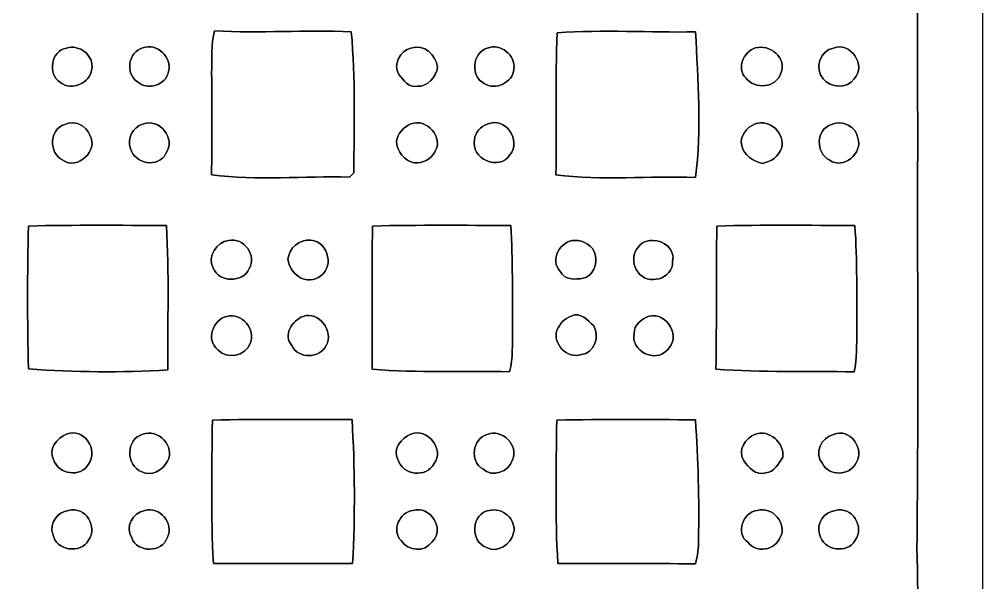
# Model space of a CAD drawing. Header units: centimetres. Extents: x -16.8 to 16.8, y -16.7 to 16.7.
# Drawn here: x -0.2 to 16.77, y -1.52 to 8.41 of the extents above; entities that cross this region are included whole.
import ezdxf

# ---------------------------------------------------------------- set-up
doc = ezdxf.new("R2010")
doc.units = ezdxf.units.CM
doc.header["$MEASUREMENT"] = 0
doc.layers.add('Layer 1', color=7, linetype='Continuous')

msp = doc.modelspace()

# ---------------------------------------------------------------- linework, layer by layer
at = {"layer": 'Layer 1', "color": 7}
for points, knots in [([(-16.77458, 16.66875), (-16.77458, 16.66875), (16.77458, 16.66875), (16.77458, 16.66875), (16.77458, 16.66875), (16.77458, 16.66875), (16.77458, -16.66875), (16.77458, -16.66875), (16.77458, -16.66875), (16.77458, -16.66875), (-16.77458, -16.66875), (-16.77458, -16.66875), (-16.77458, -16.66875), (-16.77458, -16.66875), (-16.77458, 16.66875), (-16.77458, 16.66875), (-16.77458, 16.66875), (-16.77458, 16.66875), (-16.77458, 16.66875), (-16.77458, 16.66875)], [0, 0, 0, 0, 0.16666667, 0.16666667, 0.16666667, 0.16666667, 0.33333333, 0.33333333, 0.33333333, 0.33333333, 0.5, 0.5, 0.5, 0.5, 0.66666667, 0.66666667, 0.66666667, 0.66666667, 1, 1, 1, 1]), ([(-16.06091, 16.05774), (-16.07961, 6.31331), (-16.06374, -3.43147), (-16.06903, -13.17625), (-16.06903, -13.17625), (-16.0588, -14.08148), (-16.0969, -14.98776), (-16.04186, -15.89229), (-16.04186, -15.89229), (-5.49557, -15.89546), (5.05107, -15.88805), (15.59736, -15.89581), (15.59736, -15.89581), (15.65769, -15.41709), (15.61606, -14.93132), (15.63052, -14.45013), (15.63052, -14.45013), (15.63088, -10.96857), (15.62417, -7.48665), (15.63158, -4.00509), (15.63158, -4.00509), (15.61571, -2.97004), (15.64852, -1.93463), (15.6143, -0.89958), (15.6143, -0.89958), (15.63758, 1.05692), (15.63441, 3.01378), (15.62276, 4.97064), (15.62276, 4.97064), (15.63864, 6.5218), (15.61465, 8.07297), (15.63511, 9.62413), (15.63511, 9.62413), (15.60371, 10.68564), (15.63299, 11.7475), (15.62876, 12.80901), (15.62876, 12.80901), (15.61888, 13.89274), (15.66086, 14.97718), (15.59595, 16.05986), (15.59595, 16.05986), (14.04867, 16.08137), (12.50103, 16.06303), (10.95375, 16.06903), (10.95375, 16.06903), (2.60456, 16.06903), (-5.74428, 16.06903), (-14.09347, 16.06903), (-14.09347, 16.06903), (-14.74929, 16.06867), (-15.40545, 16.07608), (-16.06091, 16.05774)], [0, 0, 0, 0, 0.07142857, 0.07142857, 0.07142857, 0.07142857, 0.14285714, 0.14285714, 0.14285714, 0.14285714, 0.21428571, 0.21428571, 0.21428571, 0.21428571, 0.28571429, 0.28571429, 0.28571429, 0.28571429, 0.35714286, 0.35714286, 0.35714286, 0.35714286, 0.42857143, 0.42857143, 0.42857143, 0.42857143, 0.5, 0.5, 0.5, 0.5, 0.57142857, 0.57142857, 0.57142857, 0.57142857, 0.64285714, 0.64285714, 0.64285714, 0.64285714, 0.71428571, 0.71428571, 0.71428571, 0.71428571, 0.78571429, 0.78571429, 0.78571429, 0.78571429, 0.85714286, 0.85714286, 0.85714286, 0.85714286, 1, 1, 1, 1]), ([(3.23885, 8.21055), (4.04107, 8.16222), (4.84434, 8.22995), (5.64727, 8.19256), (5.64727, 8.19256), (5.72699, 7.36565), (5.69383, 6.5338), (5.69383, 5.70442), (5.69383, 5.70442), (5.66808, 5.68007), (5.64268, 5.65573), (5.61728, 5.63139), (5.61728, 5.63139), (4.80801, 5.65009), (3.99097, 5.56754), (3.18594, 5.67126), (3.18594, 5.67126), (3.19581, 6.2678), (3.19334, 6.8647), (3.1877, 7.46125), (3.1877, 7.46125), (3.1937, 7.71102), (3.17394, 7.96643), (3.23885, 8.21055)], [0, 0, 0, 0, 0.14285714, 0.14285714, 0.14285714, 0.14285714, 0.28571429, 0.28571429, 0.28571429, 0.28571429, 0.42857143, 0.42857143, 0.42857143, 0.42857143, 0.57142857, 0.57142857, 0.57142857, 0.57142857, 0.71428571, 0.71428571, 0.71428571, 0.71428571, 1, 1, 1, 1]), ([(9.27806, 8.17633), (10.08944, 8.23101), (10.90224, 8.17668), (11.71434, 8.19044), (11.71434, 8.19044), (11.75808, 7.33601), (11.82123, 6.47488), (11.7161, 5.62257), (11.7161, 5.62257), (10.89625, 5.6575), (10.06863, 5.56507), (9.25371, 5.67126), (9.25371, 5.67126), (9.277, 6.50593), (9.23361, 7.34201), (9.27806, 8.17633)], [0, 0, 0, 0, 0.2, 0.2, 0.2, 0.2, 0.4, 0.4, 0.4, 0.4, 0.6, 0.6, 0.6, 0.6, 1, 1, 1, 1]), ([(0.63253, 7.90363), (0.85019, 7.98266), (1.1243, 7.76887), (1.07527, 7.53145), (1.07527, 7.53145), (1.05093, 7.28521), (0.71967, 7.14939), (0.52282, 7.29615), (0.52282, 7.29615), (0.29245, 7.43867), (0.35348, 7.86165), (0.63253, 7.90363)], [0, 0, 0, 0, 0.25, 0.25, 0.25, 0.25, 0.5, 0.5, 0.5, 0.5, 1, 1, 1, 1]), ([(1.97273, 7.90646), (2.22215, 8.00594), (2.49731, 7.73889), (2.42888, 7.49018), (2.42888, 7.49018), (2.38725, 7.25029), (2.05634, 7.14939), (1.87854, 7.31132), (1.87854, 7.31132), (1.66123, 7.45631), (1.71626, 7.84013), (1.97273, 7.90646)], [0, 0, 0, 0, 0.25, 0.25, 0.25, 0.25, 0.5, 0.5, 0.5, 0.5, 1, 1, 1, 1]), ([(6.69996, 7.90469), (6.93455, 7.98724), (7.13669, 7.78581), (7.16809, 7.56744), (7.16809, 7.56744), (7.14622, 7.39563), (6.99417, 7.21995), (6.81002, 7.2323), (6.81002, 7.2323), (6.65551, 7.20337), (6.56837, 7.3406), (6.48758, 7.43938), (6.48758, 7.43938), (6.37857, 7.61294), (6.50769, 7.86306), (6.69996, 7.90469)], [0, 0, 0, 0, 0.2, 0.2, 0.2, 0.2, 0.4, 0.4, 0.4, 0.4, 0.6, 0.6, 0.6, 0.6, 1, 1, 1, 1]), ([(8.04263, 7.90363), (8.27934, 7.99677), (8.54463, 7.78192), (8.51323, 7.53604), (8.51323, 7.53604), (8.49383, 7.29791), (8.18832, 7.14551), (7.98901, 7.28274), (7.98901, 7.28274), (7.74206, 7.40516), (7.78087, 7.82249), (8.04263, 7.90363)], [0, 0, 0, 0, 0.25, 0.25, 0.25, 0.25, 0.5, 0.5, 0.5, 0.5, 1, 1, 1, 1]), ([(12.76738, 7.90681), (13.01609, 7.98336), (13.34417, 7.72724), (13.2147, 7.45984), (13.2147, 7.45984), (13.14097, 7.2009), (12.74904, 7.16986), (12.60228, 7.38082), (12.60228, 7.38082), (12.42483, 7.54168), (12.56559, 7.84401), (12.76738, 7.90681)], [0, 0, 0, 0, 0.25, 0.25, 0.25, 0.25, 0.5, 0.5, 0.5, 0.5, 1, 1, 1, 1]), ([(14.14392, 7.90399), (14.4459, 8.02675), (14.73553, 7.59072), (14.50869, 7.36318), (14.50869, 7.36318), (14.38381, 7.17656), (14.09418, 7.20549), (13.96012, 7.36282), (13.96012, 7.36282), (13.80878, 7.53851), (13.90721, 7.86624), (14.14392, 7.90399)], [0, 0, 0, 0, 0.25, 0.25, 0.25, 0.25, 0.5, 0.5, 0.5, 0.5, 1, 1, 1, 1]), ([(0.60043, 6.56026), (0.77646, 6.63822), (0.97614, 6.54121), (1.04281, 6.36905), (1.04281, 6.36905), (1.20227, 6.09988), (0.82268, 5.74781), (0.56762, 5.92772), (0.56762, 5.92772), (0.31715, 6.05261), (0.31715, 6.47453), (0.60043, 6.56026)], [0, 0, 0, 0, 0.25, 0.25, 0.25, 0.25, 0.5, 0.5, 0.5, 0.5, 1, 1, 1, 1]), ([(1.97273, 6.5659), (2.26766, 6.68408), (2.56399, 6.30343), (2.38301, 6.04873), (2.38301, 6.04873), (2.2546, 5.78026), (1.82492, 5.86458), (1.76036, 6.13551), (1.76036, 6.13551), (1.69228, 6.30978), (1.79881, 6.51475), (1.97273, 6.5659)], [0, 0, 0, 0, 0.25, 0.25, 0.25, 0.25, 0.5, 0.5, 0.5, 0.5, 1, 1, 1, 1]), ([(6.69854, 6.56837), (6.97477, 6.68267), (7.28874, 6.32072), (7.1187, 6.07589), (7.1187, 6.07589), (7.05309, 5.94607), (6.90351, 5.86881), (6.76028, 5.88045), (6.76028, 5.88045), (6.58354, 5.9115), (6.45125, 6.08365), (6.4456, 6.25898), (6.4456, 6.25898), (6.46536, 6.39551), (6.56872, 6.52145), (6.69854, 6.56837)], [0, 0, 0, 0, 0.2, 0.2, 0.2, 0.2, 0.4, 0.4, 0.4, 0.4, 0.6, 0.6, 0.6, 0.6, 1, 1, 1, 1]), ([(8.04298, 6.56131), (8.36154, 6.7116), (8.65752, 6.27133), (8.44056, 6.02298), (8.44056, 6.02298), (8.25571, 5.72417), (7.73889, 5.96018), (7.82108, 6.29285), (7.82108, 6.29285), (7.82849, 6.41914), (7.92586, 6.52321), (8.04298, 6.56131)], [0, 0, 0, 0, 0.25, 0.25, 0.25, 0.25, 0.5, 0.5, 0.5, 0.5, 1, 1, 1, 1]), ([(12.76667, 6.56837), (13.02067, 6.66221), (13.30219, 6.39516), (13.22917, 6.13692), (13.22917, 6.13692), (13.18119, 5.99405), (13.03584, 5.8995), (12.89403, 5.8734), (12.89403, 5.8734), (12.73739, 5.91009), (12.5603, 6.01274), (12.52784, 6.1849), (12.52784, 6.1849), (12.48304, 6.34859), (12.61851, 6.51439), (12.76667, 6.56837)], [0, 0, 0, 0, 0.2, 0.2, 0.2, 0.2, 0.4, 0.4, 0.4, 0.4, 0.6, 0.6, 0.6, 0.6, 1, 1, 1, 1]), ([(14.11217, 6.5599), (14.29279, 6.64175), (14.55596, 6.52039), (14.5736, 6.3179), (14.5736, 6.3179), (14.67026, 6.04979), (14.31431, 5.76227), (14.07901, 5.92772), (14.07901, 5.92772), (13.82854, 6.05261), (13.82818, 6.47488), (14.11217, 6.5599)], [0, 0, 0, 0, 0.25, 0.25, 0.25, 0.25, 0.5, 0.5, 0.5, 0.5, 1, 1, 1, 1]), ([(-0.04163, 4.76885), (0.7687, 4.79002), (1.57903, 4.77873), (2.38972, 4.77943), (2.38972, 4.77943), (2.44158, 3.931), (2.40912, 3.08081), (2.41582, 2.23132), (2.41582, 2.23132), (1.59738, 2.1844), (0.77576, 2.18934), (-0.04163, 2.25072), (-0.04163, 2.25072), (-0.06033, 3.08998), (-0.06033, 3.92959), (-0.04163, 4.76885)], [0, 0, 0, 0, 0.2, 0.2, 0.2, 0.2, 0.4, 0.4, 0.4, 0.4, 0.6, 0.6, 0.6, 0.6, 1, 1, 1, 1]), ([(6.02439, 4.76885), (6.83507, 4.79002), (7.64646, 4.77837), (8.45749, 4.77943), (8.45749, 4.77943), (8.49701, 4.16913), (8.4836, 3.55706), (8.4896, 2.94569), (8.4896, 2.94569), (8.48007, 2.69734), (8.50406, 2.44193), (8.43844, 2.19886), (8.43844, 2.19886), (7.63058, 2.21509), (6.82166, 2.1784), (6.01557, 2.24473), (6.01557, 2.24473), (6.01698, 3.0861), (6.00534, 3.92783), (6.02439, 4.76885)], [0, 0, 0, 0, 0.16666667, 0.16666667, 0.16666667, 0.16666667, 0.33333333, 0.33333333, 0.33333333, 0.33333333, 0.5, 0.5, 0.5, 0.5, 0.66666667, 0.66666667, 0.66666667, 0.66666667, 1, 1, 1, 1]), ([(12.0904, 4.76885), (12.90038, 4.79037), (13.71106, 4.77873), (14.52174, 4.77908), (14.52174, 4.77908), (14.56584, 4.15749), (14.55208, 3.53342), (14.55737, 2.91042), (14.55737, 2.91042), (14.5482, 2.6737), (14.56302, 2.43134), (14.50728, 2.19886), (14.50728, 2.19886), (13.69589, 2.20839), (12.8838, 2.1904), (12.07382, 2.24437), (12.07382, 2.24437), (12.08864, 3.08575), (12.07382, 3.92747), (12.0904, 4.76885)], [0, 0, 0, 0, 0.16666667, 0.16666667, 0.16666667, 0.16666667, 0.33333333, 0.33333333, 0.33333333, 0.33333333, 0.5, 0.5, 0.5, 0.5, 0.66666667, 0.66666667, 0.66666667, 0.66666667, 1, 1, 1, 1]), ([(3.48615, 4.51591), (3.75603, 4.56988), (3.99168, 4.2478), (3.84951, 4.01708), (3.84951, 4.01708), (3.7398, 3.76343), (3.31435, 3.76943), (3.21486, 4.02731), (3.21486, 4.02731), (3.10656, 4.23404), (3.27166, 4.48839), (3.48615, 4.51591)], [0, 0, 0, 0, 0.25, 0.25, 0.25, 0.25, 0.5, 0.5, 0.5, 0.5, 1, 1, 1, 1]), ([(4.93677, 4.51802), (5.26133, 4.48945), (5.35693, 3.99838), (5.06342, 3.86115), (5.06342, 3.86115), (4.82036, 3.72251), (4.56177, 3.93982), (4.53284, 4.18042), (4.53284, 4.18042), (4.55648, 4.38573), (4.72334, 4.53849), (4.93677, 4.51802)], [0, 0, 0, 0, 0.25, 0.25, 0.25, 0.25, 0.5, 0.5, 0.5, 0.5, 1, 1, 1, 1]), ([(9.58497, 4.51414), (9.73914, 4.51591), (9.91552, 4.42771), (9.94551, 4.26367), (9.94551, 4.26367), (9.98608, 4.10422), (9.9127, 3.8795), (9.73208, 3.84739), (9.73208, 3.84739), (9.59626, 3.82482), (9.39941, 3.81212), (9.33097, 3.9691), (9.33097, 3.9691), (9.12989, 4.15854), (9.33556, 4.51767), (9.58497, 4.51414)], [0, 0, 0, 0, 0.2, 0.2, 0.2, 0.2, 0.4, 0.4, 0.4, 0.4, 0.6, 0.6, 0.6, 0.6, 1, 1, 1, 1]), ([(10.96116, 4.51344), (11.15342, 4.51802), (11.3605, 4.35892), (11.31076, 4.14302), (11.31076, 4.14302), (11.32911, 3.83187), (10.85885, 3.7084), (10.69728, 3.95923), (10.69728, 3.95923), (10.52477, 4.17618), (10.67576, 4.53319), (10.96116, 4.51344)], [0, 0, 0, 0, 0.25, 0.25, 0.25, 0.25, 0.5, 0.5, 0.5, 0.5, 1, 1, 1, 1]), ([(3.45405, 3.17641), (3.71616, 3.24591), (3.97969, 2.94428), (3.86468, 2.69981), (3.86468, 2.69981), (3.78601, 2.47368), (3.45369, 2.41124), (3.29424, 2.58833), (3.29424, 2.58833), (3.08363, 2.75802), (3.20569, 3.11961), (3.45405, 3.17641)], [0, 0, 0, 0, 0.25, 0.25, 0.25, 0.25, 0.5, 0.5, 0.5, 0.5, 1, 1, 1, 1]), ([(4.79742, 3.175), (5.07506, 3.27836), (5.35129, 2.90865), (5.20629, 2.66171), (5.20629, 2.66171), (5.09411, 2.43205), (4.71064, 2.41723), (4.60304, 2.66277), (4.60304, 2.66277), (4.43124, 2.8321), (4.60763, 3.10903), (4.79742, 3.175)], [0, 0, 0, 0, 0.25, 0.25, 0.25, 0.25, 0.5, 0.5, 0.5, 0.5, 1, 1, 1, 1]), ([(9.52112, 3.17994), (9.68551, 3.26319), (9.81816, 3.10762), (9.92117, 3.00637), (9.92117, 3.00637), (10.03265, 2.83104), (9.92752, 2.52024), (9.70456, 2.50119), (9.70456, 2.50119), (9.45374, 2.42076), (9.19551, 2.6864), (9.27029, 2.93511), (9.27029, 2.93511), (9.32286, 3.03883), (9.40647, 3.1436), (9.52112, 3.17994)], [0, 0, 0, 0, 0.2, 0.2, 0.2, 0.2, 0.4, 0.4, 0.4, 0.4, 0.6, 0.6, 0.6, 0.6, 1, 1, 1, 1]), ([(10.89589, 3.17888), (11.21481, 3.26037), (11.4741, 2.79929), (11.21198, 2.58128), (11.21198, 2.58128), (11.00667, 2.34668), (10.56181, 2.56469), (10.63378, 2.8769), (10.63378, 2.8769), (10.62461, 3.02895), (10.76678, 3.13408), (10.89589, 3.17888)], [0, 0, 0, 0, 0.25, 0.25, 0.25, 0.25, 0.5, 0.5, 0.5, 0.5, 1, 1, 1, 1]), ([(3.2004, 1.34691), (4.02061, 1.36878), (4.84117, 1.35643), (5.66208, 1.35749), (5.66208, 1.35749), (5.70971, 0.51259), (5.71782, -0.33549), (5.67126, -1.18075), (5.67126, -1.18075), (4.85387, -1.18286), (4.03648, -1.18251), (3.21945, -1.18145), (3.21945, -1.18145), (3.17147, -0.33937), (3.19052, 0.50412), (3.2004, 1.34691)], [0, 0, 0, 0, 0.2, 0.2, 0.2, 0.2, 0.4, 0.4, 0.4, 0.4, 0.6, 0.6, 0.6, 0.6, 1, 1, 1, 1]), ([(9.26818, 1.34655), (10.08309, 1.3656), (10.89872, 1.36454), (11.71399, 1.35008), (11.71399, 1.35008), (11.75702, 0.64805), (11.78348, -0.05539), (11.7662, -0.75918), (11.7662, -0.75918), (11.76761, -0.90276), (11.75138, -1.04669), (11.71504, -1.18569), (11.71504, -1.18569), (10.90542, -1.17863), (10.09615, -1.18392), (9.28723, -1.1811), (9.28723, -1.1811), (9.23925, -0.33937), (9.2583, 0.50412), (9.26818, 1.34655)], [0, 0, 0, 0, 0.16666667, 0.16666667, 0.16666667, 0.16666667, 0.33333333, 0.33333333, 0.33333333, 0.33333333, 0.5, 0.5, 0.5, 0.5, 0.66666667, 0.66666667, 0.66666667, 0.66666667, 1, 1, 1, 1]), ([(0.63112, 1.09961), (0.93592, 1.21991), (1.20333, 0.82056), (1.01741, 0.57115), (1.01741, 0.57115), (0.88477, 0.32703), (0.47978, 0.38876), (0.40358, 0.65123), (0.40358, 0.65123), (0.29351, 0.83114), (0.46567, 1.03681), (0.63112, 1.09961)], [0, 0, 0, 0, 0.25, 0.25, 0.25, 0.25, 0.5, 0.5, 0.5, 0.5, 1, 1, 1, 1]), ([(1.97273, 1.09784), (2.23838, 1.20721), (2.55411, 0.87771), (2.41088, 0.62548), (2.41088, 0.62548), (2.33362, 0.47061), (2.12196, 0.34325), (1.95651, 0.4385), (1.95651, 0.4385), (1.67181, 0.53869), (1.67252, 1.01988), (1.97273, 1.09784)], [0, 0, 0, 0, 0.25, 0.25, 0.25, 0.25, 0.5, 0.5, 0.5, 0.5, 1, 1, 1, 1]), ([(6.69854, 1.10031), (6.99206, 1.21779), (7.29403, 0.82903), (7.11059, 0.57997), (7.11059, 0.57997), (6.9663, 0.3242), (6.55285, 0.36971), (6.471, 0.65123), (6.471, 0.65123), (6.36235, 0.8322), (6.53344, 1.0354), (6.69854, 1.10031)], [0, 0, 0, 0, 0.25, 0.25, 0.25, 0.25, 0.5, 0.5, 0.5, 0.5, 1, 1, 1, 1]), ([(8.04333, 1.09326), (8.30615, 1.20333), (8.60249, 0.90417), (8.49171, 0.6477), (8.49171, 0.6477), (8.42151, 0.43568), (8.13752, 0.32879), (7.96361, 0.48578), (7.96361, 0.48578), (7.72866, 0.62371), (7.78298, 1.02306), (8.04333, 1.09326)], [0, 0, 0, 0, 0.25, 0.25, 0.25, 0.25, 0.5, 0.5, 0.5, 0.5, 1, 1, 1, 1]), ([(12.76773, 1.0982), (13.01327, 1.19098), (13.28561, 0.94298), (13.25033, 0.69286), (13.25033, 0.69286), (13.17731, 0.58208), (13.10393, 0.42616), (12.95082, 0.42086), (12.95082, 0.42086), (12.77726, 0.35878), (12.6432, 0.51188), (12.56206, 0.63923), (12.56206, 0.63923), (12.45094, 0.8128), (12.5917, 1.03964), (12.76773, 1.0982)], [0, 0, 0, 0, 0.2, 0.2, 0.2, 0.2, 0.4, 0.4, 0.4, 0.4, 0.6, 0.6, 0.6, 0.6, 1, 1, 1, 1]), ([(14.14462, 1.09538), (14.43461, 1.21814), (14.70378, 0.8442), (14.54221, 0.59267), (14.54221, 0.59267), (14.43743, 0.36336), (14.05961, 0.34925), (13.95166, 0.58173), (13.95166, 0.58173), (13.79079, 0.76447), (13.93049, 1.04458), (14.14462, 1.09538)], [0, 0, 0, 0, 0.25, 0.25, 0.25, 0.25, 0.5, 0.5, 0.5, 0.5, 1, 1, 1, 1]), ([(0.66675, -0.24659), (0.95744, -0.16122), (1.19098, -0.53622), (1.01741, -0.76906), (1.01741, -0.76906), (0.88053, -1.02482), (0.44344, -0.94756), (0.38982, -0.66569), (0.38982, -0.66569), (0.32279, -0.47237), (0.47166, -0.26388), (0.66675, -0.24659)], [0, 0, 0, 0, 0.25, 0.25, 0.25, 0.25, 0.5, 0.5, 0.5, 0.5, 1, 1, 1, 1]), ([(2.00801, -0.2473), (2.2733, -0.16828), (2.53083, -0.47025), (2.40912, -0.71579), (2.40912, -0.71579), (2.3181, -0.99483), (1.87713, -0.9973), (1.77871, -0.72496), (1.77871, -0.72496), (1.65806, -0.53305), (1.7967, -0.27764), (2.00801, -0.2473)], [0, 0, 0, 0, 0.25, 0.25, 0.25, 0.25, 0.5, 0.5, 0.5, 0.5, 1, 1, 1, 1]), ([(6.73382, -0.24553), (7.03686, -0.14534), (7.30426, -0.57679), (7.07531, -0.79587), (7.07531, -0.79587), (6.93596, -0.99378), (6.65304, -0.96061), (6.52498, -0.77752), (6.52498, -0.77752), (6.35141, -0.60184), (6.49922, -0.26741), (6.73382, -0.24553)], [0, 0, 0, 0, 0.25, 0.25, 0.25, 0.25, 0.5, 0.5, 0.5, 0.5, 1, 1, 1, 1]), ([(12.80195, -0.24518), (13.06301, -0.16157), (13.33853, -0.48119), (13.20729, -0.7179), (13.20729, -0.7179), (13.12051, -0.94298), (12.78114, -1.01141), (12.63544, -0.80539), (12.63544, -0.80539), (12.41143, -0.65017), (12.55042, -0.27058), (12.80195, -0.24518)], [0, 0, 0, 0, 0.25, 0.25, 0.25, 0.25, 0.5, 0.5, 0.5, 0.5, 1, 1, 1, 1]), ([(14.17814, -0.24659), (14.46883, -0.16122), (14.70201, -0.53622), (14.5288, -0.76906), (14.5288, -0.76906), (14.39192, -1.02482), (13.95483, -0.94756), (13.90121, -0.66569), (13.90121, -0.66569), (13.83383, -0.47237), (13.98305, -0.26388), (14.17814, -0.24659)], [0, 0, 0, 0, 0.25, 0.25, 0.25, 0.25, 0.5, 0.5, 0.5, 0.5, 1, 1, 1, 1]), ([(8.07544, -0.24659), (8.31286, -0.18027), (8.56262, -0.40005), (8.509, -0.64135), (8.509, -0.64135), (8.46561, -0.84173), (8.22396, -1.00753), (8.03099, -0.89535), (8.03099, -0.89535), (7.73501, -0.7934), (7.76182, -0.29281), (8.07544, -0.24659)], [0, 0, 0, 0, 0.25, 0.25, 0.25, 0.25, 0.5, 0.5, 0.5, 0.5, 1, 1, 1, 1])]:
    msp.add_open_spline(points, degree=3, knots=knots, dxfattribs=at)
at = {"layer": 'Layer 1', "color": 251}
for points, knots in [([(-16.06091, 16.05774), (-15.40545, 16.07608), (-14.74929, 16.06867), (-14.09347, 16.06903), (-14.09347, 16.06903), (-5.74428, 16.06903), (2.60456, 16.06903), (10.95375, 16.06903), (10.95375, 16.06903), (12.50103, 16.06303), (14.04867, 16.08137), (15.59595, 16.05986), (15.59595, 16.05986), (15.66086, 14.97718), (15.61888, 13.89274), (15.62876, 12.80901), (15.62876, 12.80901), (15.63299, 11.7475), (15.60371, 10.68564), (15.63511, 9.62413), (15.63511, 9.62413), (15.61465, 8.07297), (15.63864, 6.5218), (15.62276, 4.97064), (15.62276, 4.97064), (15.63441, 3.01378), (15.63758, 1.05692), (15.6143, -0.89958), (15.6143, -0.89958), (15.64852, -1.93463), (15.61571, -2.97004), (15.63158, -4.00509), (15.63158, -4.00509), (15.62417, -7.48665), (15.63088, -10.96857), (15.63052, -14.45013), (15.63052, -14.45013), (15.61606, -14.93132), (15.65769, -15.41709), (15.59736, -15.89581), (15.59736, -15.89581), (5.05107, -15.88805), (-5.49557, -15.89546), (-16.04186, -15.89229), (-16.04186, -15.89229), (-16.0969, -14.98776), (-16.0588, -14.08148), (-16.06903, -13.17625), (-16.06903, -13.17625), (-16.06374, -3.43147), (-16.07961, 6.31331), (-16.06091, 16.05774), (-16.06091, 16.05774), (-16.06091, 16.05774), (-16.06091, 16.05774), (-16.06091, 16.05774)], [0, 0, 0, 0, 0.06666667, 0.06666667, 0.06666667, 0.06666667, 0.13333333, 0.13333333, 0.13333333, 0.13333333, 0.2, 0.2, 0.2, 0.2, 0.26666667, 0.26666667, 0.26666667, 0.26666667, 0.33333333, 0.33333333, 0.33333333, 0.33333333, 0.4, 0.4, 0.4, 0.4, 0.46666667, 0.46666667, 0.46666667, 0.46666667, 0.53333333, 0.53333333, 0.53333333, 0.53333333, 0.6, 0.6, 0.6, 0.6, 0.66666667, 0.66666667, 0.66666667, 0.66666667, 0.73333333, 0.73333333, 0.73333333, 0.73333333, 0.8, 0.8, 0.8, 0.8, 0.86666667, 0.86666667, 0.86666667, 0.86666667, 1, 1, 1, 1]), ([(3.23885, 8.21055), (3.17394, 7.96643), (3.1937, 7.71102), (3.1877, 7.46125), (3.1877, 7.46125), (3.19334, 6.8647), (3.19581, 6.2678), (3.18594, 5.67126), (3.18594, 5.67126), (3.99097, 5.56754), (4.80801, 5.65009), (5.61728, 5.63139), (5.61728, 5.63139), (5.64268, 5.65573), (5.66808, 5.68007), (5.69383, 5.70442), (5.69383, 5.70442), (5.69383, 6.5338), (5.72699, 7.36565), (5.64727, 8.19256), (5.64727, 8.19256), (4.84434, 8.22995), (4.04107, 8.16222), (3.23885, 8.21055), (3.23885, 8.21055), (3.23885, 8.21055), (3.23885, 8.21055), (3.23885, 8.21055)], [0, 0, 0, 0, 0.125, 0.125, 0.125, 0.125, 0.25, 0.25, 0.25, 0.25, 0.375, 0.375, 0.375, 0.375, 0.5, 0.5, 0.5, 0.5, 0.625, 0.625, 0.625, 0.625, 0.75, 0.75, 0.75, 0.75, 1, 1, 1, 1]), ([(9.27806, 8.17633), (9.23361, 7.34201), (9.277, 6.50593), (9.25371, 5.67126), (9.25371, 5.67126), (10.06863, 5.56507), (10.89625, 5.6575), (11.7161, 5.62257), (11.7161, 5.62257), (11.82123, 6.47488), (11.75808, 7.33601), (11.71434, 8.19044), (11.71434, 8.19044), (10.90224, 8.17668), (10.08944, 8.23101), (9.27806, 8.17633), (9.27806, 8.17633), (9.27806, 8.17633), (9.27806, 8.17633), (9.27806, 8.17633)], [0, 0, 0, 0, 0.16666667, 0.16666667, 0.16666667, 0.16666667, 0.33333333, 0.33333333, 0.33333333, 0.33333333, 0.5, 0.5, 0.5, 0.5, 0.66666667, 0.66666667, 0.66666667, 0.66666667, 1, 1, 1, 1]), ([(0.63253, 7.90363), (0.35348, 7.86165), (0.29245, 7.43867), (0.52282, 7.29615), (0.52282, 7.29615), (0.71967, 7.14939), (1.05093, 7.28521), (1.07527, 7.53145), (1.07527, 7.53145), (1.1243, 7.76887), (0.85019, 7.98266), (0.63253, 7.90363), (0.63253, 7.90363), (0.63253, 7.90363), (0.63253, 7.90363), (0.63253, 7.90363)], [0, 0, 0, 0, 0.2, 0.2, 0.2, 0.2, 0.4, 0.4, 0.4, 0.4, 0.6, 0.6, 0.6, 0.6, 1, 1, 1, 1]), ([(1.97273, 7.90646), (1.71626, 7.84013), (1.66123, 7.45631), (1.87854, 7.31132), (1.87854, 7.31132), (2.05634, 7.14939), (2.38725, 7.25029), (2.42888, 7.49018), (2.42888, 7.49018), (2.49731, 7.73889), (2.22215, 8.00594), (1.97273, 7.90646), (1.97273, 7.90646), (1.97273, 7.90646), (1.97273, 7.90646), (1.97273, 7.90646)], [0, 0, 0, 0, 0.2, 0.2, 0.2, 0.2, 0.4, 0.4, 0.4, 0.4, 0.6, 0.6, 0.6, 0.6, 1, 1, 1, 1]), ([(6.69996, 7.90469), (6.50769, 7.86306), (6.37857, 7.61294), (6.48758, 7.43938), (6.48758, 7.43938), (6.56837, 7.3406), (6.65551, 7.20337), (6.81002, 7.2323), (6.81002, 7.2323), (6.99417, 7.21995), (7.14622, 7.39563), (7.16809, 7.56744), (7.16809, 7.56744), (7.13669, 7.78581), (6.93455, 7.98724), (6.69996, 7.90469), (6.69996, 7.90469), (6.69996, 7.90469), (6.69996, 7.90469), (6.69996, 7.90469)], [0, 0, 0, 0, 0.16666667, 0.16666667, 0.16666667, 0.16666667, 0.33333333, 0.33333333, 0.33333333, 0.33333333, 0.5, 0.5, 0.5, 0.5, 0.66666667, 0.66666667, 0.66666667, 0.66666667, 1, 1, 1, 1]), ([(8.04263, 7.90363), (7.78087, 7.82249), (7.74206, 7.40516), (7.98901, 7.28274), (7.98901, 7.28274), (8.18832, 7.14551), (8.49383, 7.29791), (8.51323, 7.53604), (8.51323, 7.53604), (8.54463, 7.78192), (8.27934, 7.99677), (8.04263, 7.90363), (8.04263, 7.90363), (8.04263, 7.90363), (8.04263, 7.90363), (8.04263, 7.90363)], [0, 0, 0, 0, 0.2, 0.2, 0.2, 0.2, 0.4, 0.4, 0.4, 0.4, 0.6, 0.6, 0.6, 0.6, 1, 1, 1, 1]), ([(12.76738, 7.90681), (12.56559, 7.84401), (12.42483, 7.54168), (12.60228, 7.38082), (12.60228, 7.38082), (12.74904, 7.16986), (13.14097, 7.2009), (13.2147, 7.45984), (13.2147, 7.45984), (13.34417, 7.72724), (13.01609, 7.98336), (12.76738, 7.90681), (12.76738, 7.90681), (12.76738, 7.90681), (12.76738, 7.90681), (12.76738, 7.90681)], [0, 0, 0, 0, 0.2, 0.2, 0.2, 0.2, 0.4, 0.4, 0.4, 0.4, 0.6, 0.6, 0.6, 0.6, 1, 1, 1, 1]), ([(14.14392, 7.90399), (13.90721, 7.86624), (13.80878, 7.53851), (13.96012, 7.36282), (13.96012, 7.36282), (14.09418, 7.20549), (14.38381, 7.17656), (14.50869, 7.36318), (14.50869, 7.36318), (14.73553, 7.59072), (14.4459, 8.02675), (14.14392, 7.90399), (14.14392, 7.90399), (14.14392, 7.90399), (14.14392, 7.90399), (14.14392, 7.90399)], [0, 0, 0, 0, 0.2, 0.2, 0.2, 0.2, 0.4, 0.4, 0.4, 0.4, 0.6, 0.6, 0.6, 0.6, 1, 1, 1, 1]), ([(0.60043, 6.56026), (0.31715, 6.47453), (0.31715, 6.05261), (0.56762, 5.92772), (0.56762, 5.92772), (0.82268, 5.74781), (1.20227, 6.09988), (1.04281, 6.36905), (1.04281, 6.36905), (0.97614, 6.54121), (0.77646, 6.63822), (0.60043, 6.56026), (0.60043, 6.56026), (0.60043, 6.56026), (0.60043, 6.56026), (0.60043, 6.56026)], [0, 0, 0, 0, 0.2, 0.2, 0.2, 0.2, 0.4, 0.4, 0.4, 0.4, 0.6, 0.6, 0.6, 0.6, 1, 1, 1, 1]), ([(1.97273, 6.5659), (1.79881, 6.51475), (1.69228, 6.30978), (1.76036, 6.13551), (1.76036, 6.13551), (1.82492, 5.86458), (2.2546, 5.78026), (2.38301, 6.04873), (2.38301, 6.04873), (2.56399, 6.30343), (2.26766, 6.68408), (1.97273, 6.5659), (1.97273, 6.5659), (1.97273, 6.5659), (1.97273, 6.5659), (1.97273, 6.5659)], [0, 0, 0, 0, 0.2, 0.2, 0.2, 0.2, 0.4, 0.4, 0.4, 0.4, 0.6, 0.6, 0.6, 0.6, 1, 1, 1, 1]), ([(6.69854, 6.56837), (6.56872, 6.52145), (6.46536, 6.39551), (6.4456, 6.25898), (6.4456, 6.25898), (6.45125, 6.08365), (6.58354, 5.9115), (6.76028, 5.88045), (6.76028, 5.88045), (6.90351, 5.86881), (7.05309, 5.94607), (7.1187, 6.07589), (7.1187, 6.07589), (7.28874, 6.32072), (6.97477, 6.68267), (6.69854, 6.56837), (6.69854, 6.56837), (6.69854, 6.56837), (6.69854, 6.56837), (6.69854, 6.56837)], [0, 0, 0, 0, 0.16666667, 0.16666667, 0.16666667, 0.16666667, 0.33333333, 0.33333333, 0.33333333, 0.33333333, 0.5, 0.5, 0.5, 0.5, 0.66666667, 0.66666667, 0.66666667, 0.66666667, 1, 1, 1, 1]), ([(8.04298, 6.56131), (7.92586, 6.52321), (7.82849, 6.41914), (7.82108, 6.29285), (7.82108, 6.29285), (7.73889, 5.96018), (8.25571, 5.72417), (8.44056, 6.02298), (8.44056, 6.02298), (8.65752, 6.27133), (8.36154, 6.7116), (8.04298, 6.56131), (8.04298, 6.56131), (8.04298, 6.56131), (8.04298, 6.56131), (8.04298, 6.56131)], [0, 0, 0, 0, 0.2, 0.2, 0.2, 0.2, 0.4, 0.4, 0.4, 0.4, 0.6, 0.6, 0.6, 0.6, 1, 1, 1, 1]), ([(12.76667, 6.56837), (12.61851, 6.51439), (12.48304, 6.34859), (12.52784, 6.1849), (12.52784, 6.1849), (12.5603, 6.01274), (12.73739, 5.91009), (12.89403, 5.8734), (12.89403, 5.8734), (13.03584, 5.8995), (13.18119, 5.99405), (13.22917, 6.13692), (13.22917, 6.13692), (13.30219, 6.39516), (13.02067, 6.66221), (12.76667, 6.56837), (12.76667, 6.56837), (12.76667, 6.56837), (12.76667, 6.56837), (12.76667, 6.56837)], [0, 0, 0, 0, 0.16666667, 0.16666667, 0.16666667, 0.16666667, 0.33333333, 0.33333333, 0.33333333, 0.33333333, 0.5, 0.5, 0.5, 0.5, 0.66666667, 0.66666667, 0.66666667, 0.66666667, 1, 1, 1, 1]), ([(14.11217, 6.5599), (13.82818, 6.47488), (13.82854, 6.05261), (14.07901, 5.92772), (14.07901, 5.92772), (14.31431, 5.76227), (14.67026, 6.04979), (14.5736, 6.3179), (14.5736, 6.3179), (14.55596, 6.52039), (14.29279, 6.64175), (14.11217, 6.5599), (14.11217, 6.5599), (14.11217, 6.5599), (14.11217, 6.5599), (14.11217, 6.5599)], [0, 0, 0, 0, 0.2, 0.2, 0.2, 0.2, 0.4, 0.4, 0.4, 0.4, 0.6, 0.6, 0.6, 0.6, 1, 1, 1, 1]), ([(-0.04163, 4.76885), (-0.06033, 3.92959), (-0.06033, 3.08998), (-0.04163, 2.25072), (-0.04163, 2.25072), (0.77576, 2.18934), (1.59738, 2.1844), (2.41582, 2.23132), (2.41582, 2.23132), (2.40912, 3.08081), (2.44158, 3.931), (2.38972, 4.77943), (2.38972, 4.77943), (1.57903, 4.77873), (0.7687, 4.79002), (-0.04163, 4.76885), (-0.04163, 4.76885), (-0.04163, 4.76885), (-0.04163, 4.76885), (-0.04163, 4.76885)], [0, 0, 0, 0, 0.16666667, 0.16666667, 0.16666667, 0.16666667, 0.33333333, 0.33333333, 0.33333333, 0.33333333, 0.5, 0.5, 0.5, 0.5, 0.66666667, 0.66666667, 0.66666667, 0.66666667, 1, 1, 1, 1]), ([(6.02439, 4.76885), (6.00534, 3.92783), (6.01698, 3.0861), (6.01557, 2.24473), (6.01557, 2.24473), (6.82166, 2.1784), (7.63058, 2.21509), (8.43844, 2.19886), (8.43844, 2.19886), (8.50406, 2.44193), (8.48007, 2.69734), (8.4896, 2.94569), (8.4896, 2.94569), (8.4836, 3.55706), (8.49701, 4.16913), (8.45749, 4.77943), (8.45749, 4.77943), (7.64646, 4.77837), (6.83507, 4.79002), (6.02439, 4.76885), (6.02439, 4.76885), (6.02439, 4.76885), (6.02439, 4.76885), (6.02439, 4.76885)], [0, 0, 0, 0, 0.14285714, 0.14285714, 0.14285714, 0.14285714, 0.28571429, 0.28571429, 0.28571429, 0.28571429, 0.42857143, 0.42857143, 0.42857143, 0.42857143, 0.57142857, 0.57142857, 0.57142857, 0.57142857, 0.71428571, 0.71428571, 0.71428571, 0.71428571, 1, 1, 1, 1]), ([(12.0904, 4.76885), (12.07382, 3.92747), (12.08864, 3.08575), (12.07382, 2.24437), (12.07382, 2.24437), (12.8838, 2.1904), (13.69589, 2.20839), (14.50728, 2.19886), (14.50728, 2.19886), (14.56302, 2.43134), (14.5482, 2.6737), (14.55737, 2.91042), (14.55737, 2.91042), (14.55208, 3.53342), (14.56584, 4.15749), (14.52174, 4.77908), (14.52174, 4.77908), (13.71106, 4.77873), (12.90038, 4.79037), (12.0904, 4.76885), (12.0904, 4.76885), (12.0904, 4.76885), (12.0904, 4.76885), (12.0904, 4.76885)], [0, 0, 0, 0, 0.14285714, 0.14285714, 0.14285714, 0.14285714, 0.28571429, 0.28571429, 0.28571429, 0.28571429, 0.42857143, 0.42857143, 0.42857143, 0.42857143, 0.57142857, 0.57142857, 0.57142857, 0.57142857, 0.71428571, 0.71428571, 0.71428571, 0.71428571, 1, 1, 1, 1]), ([(3.48615, 4.51591), (3.27166, 4.48839), (3.10656, 4.23404), (3.21486, 4.02731), (3.21486, 4.02731), (3.31435, 3.76943), (3.7398, 3.76343), (3.84951, 4.01708), (3.84951, 4.01708), (3.99168, 4.2478), (3.75603, 4.56988), (3.48615, 4.51591), (3.48615, 4.51591), (3.48615, 4.51591), (3.48615, 4.51591), (3.48615, 4.51591)], [0, 0, 0, 0, 0.2, 0.2, 0.2, 0.2, 0.4, 0.4, 0.4, 0.4, 0.6, 0.6, 0.6, 0.6, 1, 1, 1, 1]), ([(4.93677, 4.51802), (4.72334, 4.53849), (4.55648, 4.38573), (4.53284, 4.18042), (4.53284, 4.18042), (4.56177, 3.93982), (4.82036, 3.72251), (5.06342, 3.86115), (5.06342, 3.86115), (5.35693, 3.99838), (5.26133, 4.48945), (4.93677, 4.51802), (4.93677, 4.51802), (4.93677, 4.51802), (4.93677, 4.51802), (4.93677, 4.51802)], [0, 0, 0, 0, 0.2, 0.2, 0.2, 0.2, 0.4, 0.4, 0.4, 0.4, 0.6, 0.6, 0.6, 0.6, 1, 1, 1, 1]), ([(9.58497, 4.51414), (9.33556, 4.51767), (9.12989, 4.15854), (9.33097, 3.9691), (9.33097, 3.9691), (9.39941, 3.81212), (9.59626, 3.82482), (9.73208, 3.84739), (9.73208, 3.84739), (9.9127, 3.8795), (9.98608, 4.10422), (9.94551, 4.26367), (9.94551, 4.26367), (9.91552, 4.42771), (9.73914, 4.51591), (9.58497, 4.51414), (9.58497, 4.51414), (9.58497, 4.51414), (9.58497, 4.51414), (9.58497, 4.51414)], [0, 0, 0, 0, 0.16666667, 0.16666667, 0.16666667, 0.16666667, 0.33333333, 0.33333333, 0.33333333, 0.33333333, 0.5, 0.5, 0.5, 0.5, 0.66666667, 0.66666667, 0.66666667, 0.66666667, 1, 1, 1, 1]), ([(10.96116, 4.51344), (10.67576, 4.53319), (10.52477, 4.17618), (10.69728, 3.95923), (10.69728, 3.95923), (10.85885, 3.7084), (11.32911, 3.83187), (11.31076, 4.14302), (11.31076, 4.14302), (11.3605, 4.35892), (11.15342, 4.51802), (10.96116, 4.51344), (10.96116, 4.51344), (10.96116, 4.51344), (10.96116, 4.51344), (10.96116, 4.51344)], [0, 0, 0, 0, 0.2, 0.2, 0.2, 0.2, 0.4, 0.4, 0.4, 0.4, 0.6, 0.6, 0.6, 0.6, 1, 1, 1, 1]), ([(3.45405, 3.17641), (3.20569, 3.11961), (3.08363, 2.75802), (3.29424, 2.58833), (3.29424, 2.58833), (3.45369, 2.41124), (3.78601, 2.47368), (3.86468, 2.69981), (3.86468, 2.69981), (3.97969, 2.94428), (3.71616, 3.24591), (3.45405, 3.17641), (3.45405, 3.17641), (3.45405, 3.17641), (3.45405, 3.17641), (3.45405, 3.17641)], [0, 0, 0, 0, 0.2, 0.2, 0.2, 0.2, 0.4, 0.4, 0.4, 0.4, 0.6, 0.6, 0.6, 0.6, 1, 1, 1, 1]), ([(4.79742, 3.175), (4.60763, 3.10903), (4.43124, 2.8321), (4.60304, 2.66277), (4.60304, 2.66277), (4.71064, 2.41723), (5.09411, 2.43205), (5.20629, 2.66171), (5.20629, 2.66171), (5.35129, 2.90865), (5.07506, 3.27836), (4.79742, 3.175), (4.79742, 3.175), (4.79742, 3.175), (4.79742, 3.175), (4.79742, 3.175)], [0, 0, 0, 0, 0.2, 0.2, 0.2, 0.2, 0.4, 0.4, 0.4, 0.4, 0.6, 0.6, 0.6, 0.6, 1, 1, 1, 1]), ([(9.52112, 3.17994), (9.40647, 3.1436), (9.32286, 3.03883), (9.27029, 2.93511), (9.27029, 2.93511), (9.19551, 2.6864), (9.45374, 2.42076), (9.70456, 2.50119), (9.70456, 2.50119), (9.92752, 2.52024), (10.03265, 2.83104), (9.92117, 3.00637), (9.92117, 3.00637), (9.81816, 3.10762), (9.68551, 3.26319), (9.52112, 3.17994), (9.52112, 3.17994), (9.52112, 3.17994), (9.52112, 3.17994), (9.52112, 3.17994)], [0, 0, 0, 0, 0.16666667, 0.16666667, 0.16666667, 0.16666667, 0.33333333, 0.33333333, 0.33333333, 0.33333333, 0.5, 0.5, 0.5, 0.5, 0.66666667, 0.66666667, 0.66666667, 0.66666667, 1, 1, 1, 1]), ([(10.89589, 3.17888), (10.76678, 3.13408), (10.62461, 3.02895), (10.63378, 2.8769), (10.63378, 2.8769), (10.56181, 2.56469), (11.00667, 2.34668), (11.21198, 2.58128), (11.21198, 2.58128), (11.4741, 2.79929), (11.21481, 3.26037), (10.89589, 3.17888), (10.89589, 3.17888), (10.89589, 3.17888), (10.89589, 3.17888), (10.89589, 3.17888)], [0, 0, 0, 0, 0.2, 0.2, 0.2, 0.2, 0.4, 0.4, 0.4, 0.4, 0.6, 0.6, 0.6, 0.6, 1, 1, 1, 1]), ([(3.2004, 1.34691), (3.19052, 0.50412), (3.17147, -0.33937), (3.21945, -1.18145), (3.21945, -1.18145), (4.03648, -1.18251), (4.85387, -1.18286), (5.67126, -1.18075), (5.67126, -1.18075), (5.71782, -0.33549), (5.70971, 0.51259), (5.66208, 1.35749), (5.66208, 1.35749), (4.84117, 1.35643), (4.02061, 1.36878), (3.2004, 1.34691), (3.2004, 1.34691), (3.2004, 1.34691), (3.2004, 1.34691), (3.2004, 1.34691)], [0, 0, 0, 0, 0.16666667, 0.16666667, 0.16666667, 0.16666667, 0.33333333, 0.33333333, 0.33333333, 0.33333333, 0.5, 0.5, 0.5, 0.5, 0.66666667, 0.66666667, 0.66666667, 0.66666667, 1, 1, 1, 1]), ([(9.26818, 1.34655), (9.2583, 0.50412), (9.23925, -0.33937), (9.28723, -1.1811), (9.28723, -1.1811), (10.09615, -1.18392), (10.90542, -1.17863), (11.71504, -1.18569), (11.71504, -1.18569), (11.75138, -1.04669), (11.76761, -0.90276), (11.7662, -0.75918), (11.7662, -0.75918), (11.78348, -0.05539), (11.75702, 0.64805), (11.71399, 1.35008), (11.71399, 1.35008), (10.89872, 1.36454), (10.08309, 1.3656), (9.26818, 1.34655), (9.26818, 1.34655), (9.26818, 1.34655), (9.26818, 1.34655), (9.26818, 1.34655)], [0, 0, 0, 0, 0.14285714, 0.14285714, 0.14285714, 0.14285714, 0.28571429, 0.28571429, 0.28571429, 0.28571429, 0.42857143, 0.42857143, 0.42857143, 0.42857143, 0.57142857, 0.57142857, 0.57142857, 0.57142857, 0.71428571, 0.71428571, 0.71428571, 0.71428571, 1, 1, 1, 1]), ([(0.63112, 1.09961), (0.46567, 1.03681), (0.29351, 0.83114), (0.40358, 0.65123), (0.40358, 0.65123), (0.47978, 0.38876), (0.88477, 0.32703), (1.01741, 0.57115), (1.01741, 0.57115), (1.20333, 0.82056), (0.93592, 1.21991), (0.63112, 1.09961), (0.63112, 1.09961), (0.63112, 1.09961), (0.63112, 1.09961), (0.63112, 1.09961)], [0, 0, 0, 0, 0.2, 0.2, 0.2, 0.2, 0.4, 0.4, 0.4, 0.4, 0.6, 0.6, 0.6, 0.6, 1, 1, 1, 1]), ([(1.97273, 1.09784), (1.67252, 1.01988), (1.67181, 0.53869), (1.95651, 0.4385), (1.95651, 0.4385), (2.12196, 0.34325), (2.33362, 0.47061), (2.41088, 0.62548), (2.41088, 0.62548), (2.55411, 0.87771), (2.23838, 1.20721), (1.97273, 1.09784), (1.97273, 1.09784), (1.97273, 1.09784), (1.97273, 1.09784), (1.97273, 1.09784)], [0, 0, 0, 0, 0.2, 0.2, 0.2, 0.2, 0.4, 0.4, 0.4, 0.4, 0.6, 0.6, 0.6, 0.6, 1, 1, 1, 1]), ([(6.69854, 1.10031), (6.53344, 1.0354), (6.36235, 0.8322), (6.471, 0.65123), (6.471, 0.65123), (6.55285, 0.36971), (6.9663, 0.3242), (7.11059, 0.57997), (7.11059, 0.57997), (7.29403, 0.82903), (6.99206, 1.21779), (6.69854, 1.10031), (6.69854, 1.10031), (6.69854, 1.10031), (6.69854, 1.10031), (6.69854, 1.10031)], [0, 0, 0, 0, 0.2, 0.2, 0.2, 0.2, 0.4, 0.4, 0.4, 0.4, 0.6, 0.6, 0.6, 0.6, 1, 1, 1, 1]), ([(8.04333, 1.09326), (7.78298, 1.02306), (7.72866, 0.62371), (7.96361, 0.48578), (7.96361, 0.48578), (8.13752, 0.32879), (8.42151, 0.43568), (8.49171, 0.6477), (8.49171, 0.6477), (8.60249, 0.90417), (8.30615, 1.20333), (8.04333, 1.09326), (8.04333, 1.09326), (8.04333, 1.09326), (8.04333, 1.09326), (8.04333, 1.09326)], [0, 0, 0, 0, 0.2, 0.2, 0.2, 0.2, 0.4, 0.4, 0.4, 0.4, 0.6, 0.6, 0.6, 0.6, 1, 1, 1, 1]), ([(12.76773, 1.0982), (12.5917, 1.03964), (12.45094, 0.8128), (12.56206, 0.63923), (12.56206, 0.63923), (12.6432, 0.51188), (12.77726, 0.35878), (12.95082, 0.42086), (12.95082, 0.42086), (13.10393, 0.42616), (13.17731, 0.58208), (13.25033, 0.69286), (13.25033, 0.69286), (13.28561, 0.94298), (13.01327, 1.19098), (12.76773, 1.0982), (12.76773, 1.0982), (12.76773, 1.0982), (12.76773, 1.0982), (12.76773, 1.0982)], [0, 0, 0, 0, 0.16666667, 0.16666667, 0.16666667, 0.16666667, 0.33333333, 0.33333333, 0.33333333, 0.33333333, 0.5, 0.5, 0.5, 0.5, 0.66666667, 0.66666667, 0.66666667, 0.66666667, 1, 1, 1, 1]), ([(14.14462, 1.09538), (13.93049, 1.04458), (13.79079, 0.76447), (13.95166, 0.58173), (13.95166, 0.58173), (14.05961, 0.34925), (14.43743, 0.36336), (14.54221, 0.59267), (14.54221, 0.59267), (14.70378, 0.8442), (14.43461, 1.21814), (14.14462, 1.09538), (14.14462, 1.09538), (14.14462, 1.09538), (14.14462, 1.09538), (14.14462, 1.09538)], [0, 0, 0, 0, 0.2, 0.2, 0.2, 0.2, 0.4, 0.4, 0.4, 0.4, 0.6, 0.6, 0.6, 0.6, 1, 1, 1, 1]), ([(0.66675, -0.24659), (0.47166, -0.26388), (0.32279, -0.47237), (0.38982, -0.66569), (0.38982, -0.66569), (0.44344, -0.94756), (0.88053, -1.02482), (1.01741, -0.76906), (1.01741, -0.76906), (1.19098, -0.53622), (0.95744, -0.16122), (0.66675, -0.24659), (0.66675, -0.24659), (0.66675, -0.24659), (0.66675, -0.24659), (0.66675, -0.24659)], [0, 0, 0, 0, 0.2, 0.2, 0.2, 0.2, 0.4, 0.4, 0.4, 0.4, 0.6, 0.6, 0.6, 0.6, 1, 1, 1, 1]), ([(2.00801, -0.2473), (1.7967, -0.27764), (1.65806, -0.53305), (1.77871, -0.72496), (1.77871, -0.72496), (1.87713, -0.9973), (2.3181, -0.99483), (2.40912, -0.71579), (2.40912, -0.71579), (2.53083, -0.47025), (2.2733, -0.16828), (2.00801, -0.2473), (2.00801, -0.2473), (2.00801, -0.2473), (2.00801, -0.2473), (2.00801, -0.2473)], [0, 0, 0, 0, 0.2, 0.2, 0.2, 0.2, 0.4, 0.4, 0.4, 0.4, 0.6, 0.6, 0.6, 0.6, 1, 1, 1, 1]), ([(6.73382, -0.24553), (6.49922, -0.26741), (6.35141, -0.60184), (6.52498, -0.77752), (6.52498, -0.77752), (6.65304, -0.96061), (6.93596, -0.99378), (7.07531, -0.79587), (7.07531, -0.79587), (7.30426, -0.57679), (7.03686, -0.14534), (6.73382, -0.24553), (6.73382, -0.24553), (6.73382, -0.24553), (6.73382, -0.24553), (6.73382, -0.24553)], [0, 0, 0, 0, 0.2, 0.2, 0.2, 0.2, 0.4, 0.4, 0.4, 0.4, 0.6, 0.6, 0.6, 0.6, 1, 1, 1, 1]), ([(12.80195, -0.24518), (12.55042, -0.27058), (12.41143, -0.65017), (12.63544, -0.80539), (12.63544, -0.80539), (12.78114, -1.01141), (13.12051, -0.94298), (13.20729, -0.7179), (13.20729, -0.7179), (13.33853, -0.48119), (13.06301, -0.16157), (12.80195, -0.24518), (12.80195, -0.24518), (12.80195, -0.24518), (12.80195, -0.24518), (12.80195, -0.24518)], [0, 0, 0, 0, 0.2, 0.2, 0.2, 0.2, 0.4, 0.4, 0.4, 0.4, 0.6, 0.6, 0.6, 0.6, 1, 1, 1, 1]), ([(14.17814, -0.24659), (13.98305, -0.26388), (13.83383, -0.47237), (13.90121, -0.66569), (13.90121, -0.66569), (13.95483, -0.94756), (14.39192, -1.02482), (14.5288, -0.76906), (14.5288, -0.76906), (14.70201, -0.53622), (14.46883, -0.16122), (14.17814, -0.24659), (14.17814, -0.24659), (14.17814, -0.24659), (14.17814, -0.24659), (14.17814, -0.24659)], [0, 0, 0, 0, 0.2, 0.2, 0.2, 0.2, 0.4, 0.4, 0.4, 0.4, 0.6, 0.6, 0.6, 0.6, 1, 1, 1, 1]), ([(8.07544, -0.24659), (7.76182, -0.29281), (7.73501, -0.7934), (8.03099, -0.89535), (8.03099, -0.89535), (8.22396, -1.00753), (8.46561, -0.84173), (8.509, -0.64135), (8.509, -0.64135), (8.56262, -0.40005), (8.31286, -0.18027), (8.07544, -0.24659), (8.07544, -0.24659), (8.07544, -0.24659), (8.07544, -0.24659), (8.07544, -0.24659)], [0, 0, 0, 0, 0.2, 0.2, 0.2, 0.2, 0.4, 0.4, 0.4, 0.4, 0.6, 0.6, 0.6, 0.6, 1, 1, 1, 1])]:
    msp.add_open_spline(points, degree=3, knots=knots, dxfattribs=at)

doc.saveas('drawing.dxf')
